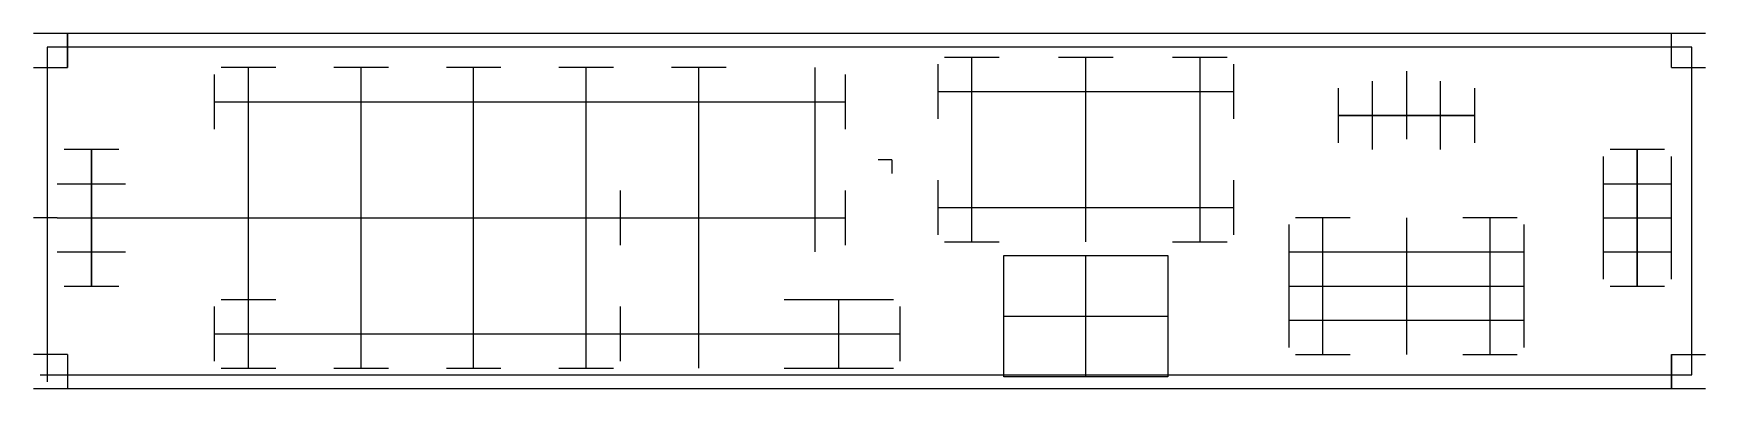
# Model space of a CAD drawing. Header units: millimetres. Extents: x -123 to 123, y -26 to 26.
import ezdxf

# ---------------------------------------------------------------- set-up
doc = ezdxf.new("R2010")
doc.units = ezdxf.units.MM
doc.layers.get('0').update_dxf_attribs({"linetype": 'CONTINUOUS'})

msp = doc.modelspace()

# ---------------------------------------------------------------- linework, layer by layer
for p, q in [((122.5, 26), (-122.5, 26)), ((117.5, 21), (117.5, 26)), ((19, 22.5), (11, 22.5)), ((15, -4.5), (15, 22.5)), ((35.7, 22.5), (27.7, 22.5)), ((31.7, -4.5), (31.7, 22.5)), ((52.4, 22.5), (44.4, 22.5)), ((48.4, 22.5), (48.4, -4.5)), ((-122.5, 21), (-117.5, 21)), ((-96, 20), (-96, 12)), ((-87, 21), (-95, 21)), ((-91, -23), (-91, 21)), ((-70.5, 21), (-78.5, 21)), ((-74.5, -23), (-74.5, 21)), ((-54, 21), (-62, 21)), ((-58, -23), (-58, 21)), ((-37.5, 21), (-45.5, 21)), ((-41.5, -23), (-41.5, 21)), ((-21, 21), (-29, 21)), ((-25, -23), (-25, 21)), ((-8, 21), (-8, -6)), ((-3.5, 12), (-3.5, 20)), ((10, 21.5), (10, 13.5)), ((53.4, 13.5), (53.4, 21.5)), ((78.67, 20.5), (78.67, 10.5)), ((117.5, 21), (122.5, 21)), ((10, 17.5), (53.4, 17.5)), ((68.67, 18), (68.67, 10)), ((73.67, 19), (73.67, 9)), ((83.67, 9), (83.67, 19)), ((88.67, 10), (88.67, 18)), ((-96, 16), (-3.5, 16)), ((-110, 9), (-118, 9)), ((3.25, 7.5), (1.25, 7.5)), ((3.25, 7.5), (3.25, 5.5)), ((107.5, 8), (107.5, -10)), ((116.5, 9), (108.5, 9)), ((112.5, -11), (112.5, 9)), ((112.5, 9), (112.5, -1)), ((117.5, -10), (117.5, 8)), ((-119.01, 4), (-108.99, 4)), ((-36.5, -5), (-36.5, 3)), ((-3.5, -5), (-3.5, 3)), ((10, 4.5), (10, -3.5)), ((53.4, -3.5), (53.4, 4.5)), ((107.5, 4), (117.5, 4)), ((10, 0.5), (20, 0.5)), ((20, 0.5), (53.4, 0.5)), ((-119, -1), (-122.5, -1)), ((-119, -1), (-36.5, -1)), ((-36.5, -1), (-3.5, -1)), ((61.42, -2), (61.42, -20)), ((70.42, -1), (62.42, -1)), ((66.42, -21), (66.42, -1)), ((78.67, -1), (78.67, -11)), ((94.92, -1), (86.92, -1)), ((90.92, -21), (90.92, -1)), ((95.92, -20), (95.92, -2)), ((107.5, -1), (117.5, -1)), ((112.5, -1), (112.5, -11)), ((11, -4.5), (19, -4.5)), ((44.4, -4.5), (52.4, -4.5)), ((-119, -6), (-114, -6)), ((-114, -6), (-109, -6)), ((31.7, -24.3), (31.7, -6.5)), ((61.42, -6), (95.92, -6)), ((107.5, -6), (117.5, -6)), ((-118, -11), (-110, -11)), ((61.42, -11), (66.42, -11)), ((66.42, -11), (95.92, -11)), ((78.67, -11), (78.67, -21)), ((108.5, -11), (116.5, -11)), ((-96, -14), (-96, -22)), ((-87, -13), (-95, -13)), ((-36.5, -22), (-36.5, -14)), ((3.5, -13), (-12.5, -13)), ((-4.5, -23), (-4.5, -13)), ((4.5, -22), (4.5, -14)), ((19.7, -15.4), (43.7, -15.4)), ((61.42, -16), (95.92, -16)), ((-96, -18), (-36.5, -18)), ((-36.5, -18), (4.5, -18)), ((-117.5, -21), (-122.5, -21)), ((-117.5, -21), (-117.5, -26)), ((62.42, -21), (70.42, -21)), ((86.92, -21), (94.92, -21)), ((117.5, -21), (122.5, -21)), ((-121.5, -24), (-120.5, -24)), ((-120.5, -24), (-120.5, -25)), ((-95, -23), (-87, -23)), ((-78.5, -23), (-70.5, -23)), ((-62, -23), (-54, -23)), ((-45.5, -23), (-37.5, -23)), ((-12.5, -23), (3.5, -23)), ((-122.5, -26), (122.5, -26))]:
    msp.add_line(p, q)
for points in [[(-117.5, 21), (-117.5, 26)], [(-120.5, -24), (120.5, -24), (120.5, 24), (-120.5, 24)], [(68.67, 14), (88.67, 14), (78.67, 14)], [(-114, -11), (-114, 9), (-114, -1)], [(19.7, -6.5), (43.7, -6.5), (43.7, -24.3), (19.7, -24.3)], [(117.5, -21), (117.5, -26)]]:
    msp.add_lwpolyline(points, close=True)

doc.saveas('drawing.dxf')
